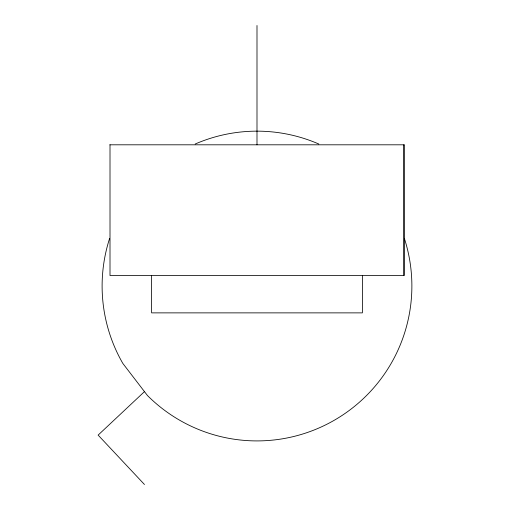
<?xml version="1.0" encoding="UTF-8"?>
<svg xmlns="http://www.w3.org/2000/svg" width="510" height="510" viewBox="0 0 510 510"><rect width="100%" height="100%" fill="white"/><g stroke="black" fill="none" stroke-linecap="round" stroke-linejoin="round"><path stroke-width="0.76" d="M144.464 391.623L98.124 435.113L144.464 484.5M109.828 144.808L404.162 144.808M403.99 275.527L403.99 144.808L404.035 275.527L110.007 275.527L110.007 144.808M362.38 275.527L362.38 312.872L151.617 312.872L151.617 275.527M256.995 25.5L256.995 144.808M404.36 238.368A154.881 154.881 0 0 1 147.479 395.55L122.865 363.477A154.881 154.881 0 0 1 109.631 238.368M195.151 144.037A154.881 154.881 0 0 1 318.846 144.037"/></g></svg>
